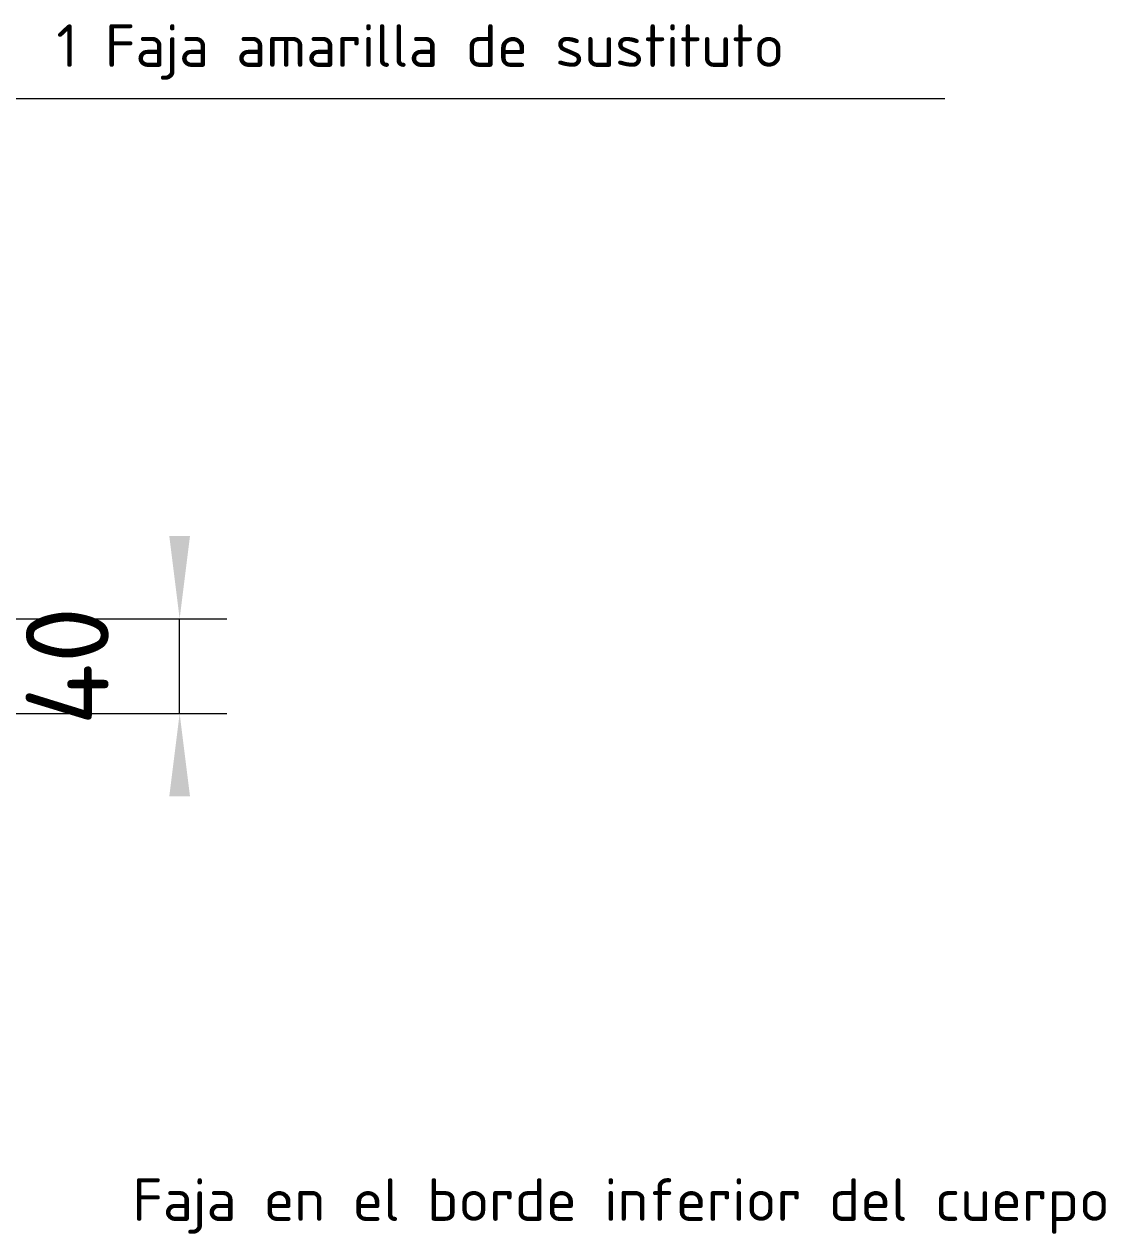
# Model space of a CAD drawing. Header units: millimetres. Extents: x 0 to 420, y 0 to 297.
# Drawn here: x 121.9 to 167.7, y 139 to 190.1 of the extents above; entities that cross this region are included whole.
import ezdxf
from ezdxf.enums import TextEntityAlignment as Align

# ---------------------------------------------------------------- set-up
doc = ezdxf.new("R2010")
doc.units = ezdxf.units.MM
for name, color, linetype, lineweight in [('04-COTA', 3, 'CONTINUOUS', 18), ('06-TEXTO', 7, 'CONTINUOUS', 25), ('08-FINA', 5, 'CONTINUOUS', 18)]:
    doc.layers.add(name, color=color, linetype=linetype, lineweight=lineweight)
doc.styles.add('ISO3098', font='isocpeur.ttf')
doc.dimstyles.new('FLAMA-IRAM', dxfattribs={"dimtxt": 3.5, "dimasz": 3.5, "dimexe": 2, "dimexo": 1.5, "dimgap": 1, "dimtad": 1, "dimdec": 1, "dimtxsty": 'ISO3098', "dimblk": 'IRAM_FLECHA', "dimblk1": 'IRAM_FLECHA', "dimblk2": 'IRAM_FLECHA', "dimcen": 2.5, "dimclrd": 256, "dimclre": 256, "dimclrt": 256, "dimazin": 3, "dimtfac": 1, "dimtmove": 0, "dimatfit": 3, "dimlwd": 18, "dimlwe": 18})

# ---------------------------------------------------------------- blocks, each defined once
blk = doc.blocks.new('IRAM_FLECHA')
blk.add_solid([(0, 0), (-1, 0.125), (-1, -0.125)])

msp = doc.modelspace()

# ---------------------------------------------------------------- linework, layer by layer
at = {"layer": '08-FINA'}
msp.add_line((116.5, 187), (160.852, 187), dxfattribs=at)

# ---------------------------------------------------------------- texts
at = {"layer": '06-TEXTO', "style": 'ISO3098'}
msp.add_text('1 Faja amarilla de sustituto', height=1.8, dxfattribs=at).set_placement((138.676, 187.8), align=Align.BOTTOM_CENTER)
msp.add_text('Faja en el borde inferior del cuerpo', height=1.8, dxfattribs=at).set_placement((126.5, 139), align=Align.BOTTOM_LEFT)

# ---------------------------------------------------------------- dimensions: what is measured, and where the dimension line sits
at = {"layer": '04-COTA'}
msp.add_linear_dim(base=(128.5, 161), p1=(112.5, 161), p2=(112.5, 165), angle=90, dimstyle='FLAMA-IRAM', override={"dimlfac": 10}, dxfattribs=at).render()

doc.saveas('drawing.dxf')
